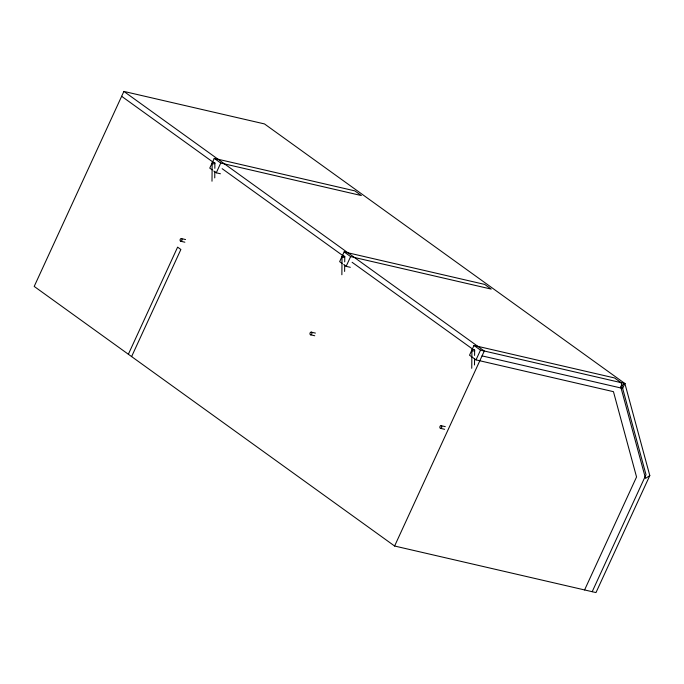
<?xml version="1.0" encoding="UTF-8"?>
<svg xmlns="http://www.w3.org/2000/svg" width="684" height="684" viewBox="0 0 684 684"><rect width="100%" height="100%" fill="white"/><g stroke="black" fill="none" stroke-linecap="round" stroke-linejoin="round"><path stroke-width="1.03" d="M211.997 181.209L212.16 163.151M214.75 177.9L214.802 171.53M214.836 168.341L214.879 163.031M341.872 274.754L342.034 256.705M344.625 271.445L344.685 265.076M344.71 261.887L344.762 256.577M471.746 368.3L471.909 350.251M474.499 364.991L474.559 358.621M474.593 355.432L474.636 350.123M123.889 91.425L34.2 286.425L394.608 546.02L595.986 592.575L649.8 475.577L624.885 383.519L264.477 123.924L123.889 91.425L484.298 351.02L394.608 546.02M214.254 158.372L220.744 163.048L361.332 195.547L354.834 190.87L214.254 158.372L209.766 168.119L212.202 169.871M128.361 354.252L177.618 247.146L180.867 249.489L131.61 356.586M213.827 171.043L216.264 172.796L220.744 163.048M344.129 251.917L350.627 256.594L491.206 289.093L484.717 284.416L344.129 251.917L339.649 261.664L342.077 263.417M343.701 264.588L346.138 266.341L350.627 256.594M592.19 591.694L646.004 474.696L621.081 382.638L614.591 377.961L474.003 345.463L469.523 355.21L476.013 359.887L613.454 391.667L636.548 476.979L584.589 589.941M476.013 359.887L480.501 350.14L624.885 383.519L622.645 388.392L482.058 355.894M624.885 383.519L620.61 386.349L645.525 478.398L649.8 475.577M216.264 172.796L220.428 173.762M346.138 266.341L350.302 267.307M181.397 238.596A1.368 0.958 -77 0 1 181.688 240.811A1.368 0.958 -77 0 1 180.08 240.349A1.368 0.958 -77 0 1 181.397 238.596L185.544 239.554M180.713 241.247L184.86 242.204M311.271 332.142A1.368 0.958 -77 0 1 311.562 334.356A1.368 0.958 -77 0 1 309.955 333.903A1.368 0.958 -77 0 1 311.271 332.142L315.418 333.099M310.587 334.792L314.734 335.75M441.154 425.687A1.368 0.958 -77 0 1 441.436 427.902A1.368 0.958 -77 0 1 439.838 427.449A1.368 0.958 -77 0 1 441.154 425.687L445.293 426.645M440.47 428.338L444.609 429.296M474.003 345.463L480.501 350.14M121.649 96.299L213.485 162.45M222.146 168.683L343.436 256.047M352.106 262.288L472.533 349.028M472.405 350.738A1.368 0.718 0.5 0 0 474.628 350.311A1.368 0.718 0.5 0 0 472.789 349.507A1.368 0.718 0.5 0 0 472.405 350.738M212.656 163.647A1.368 0.718 0.5 0 0 214.87 163.22A1.368 0.718 0.5 0 0 213.032 162.416A1.368 0.718 0.5 0 0 212.656 163.647M342.53 257.193A1.368 0.718 0.5 0 0 344.745 256.765A1.368 0.718 0.5 0 0 342.915 255.961A1.368 0.718 0.5 0 0 342.53 257.193"/></g></svg>
